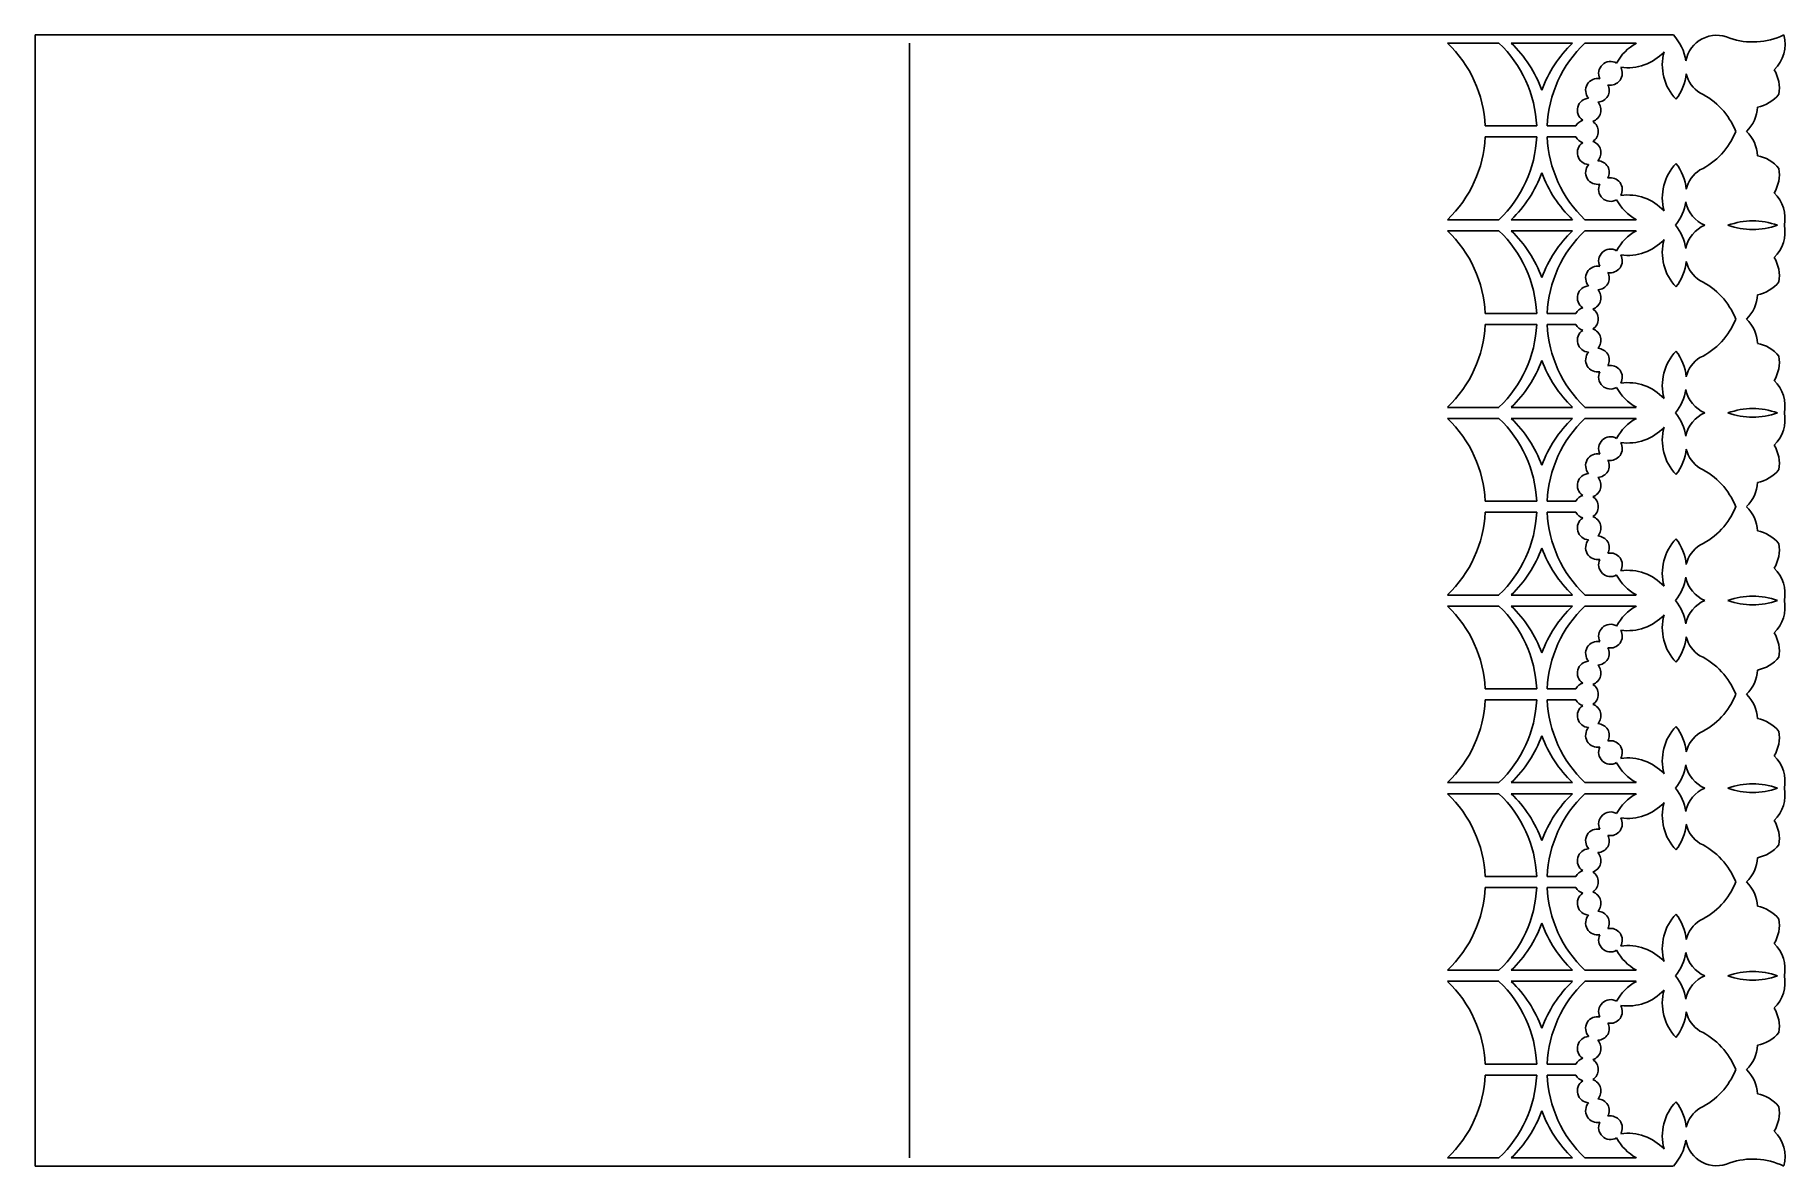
# Model space of a CAD drawing. Extents: x 25 to 241, y 33 to 173.
import ezdxf

# ---------------------------------------------------------------- set-up
doc = ezdxf.new("R2010")
doc.units = 0
doc.layers.get('0').update_dxf_attribs({"linetype": 'CONTINUOUS'})

msp = doc.modelspace()

# ---------------------------------------------------------------- linework, layer by layer
for p, q in [((227.56, 172.96), (25.28, 172.96)), ((25.28, 172.96), (25.28, 33.26)), ((133.23, 34.26), (133.23, 171.96)), ((199.66, 171.96), (206.02, 171.96)), ((207.53, 171.96), (215.11, 171.96)), ((222.98, 171.96), (216.63, 171.96)), ((204.33, 161.74), (210.69, 161.74)), ((204.33, 160.37), (210.69, 160.37)), ((215.52, 161.74), (211.96, 161.74)), ((215.52, 160.37), (211.96, 160.37)), ((199.66, 150.15), (206.02, 150.15)), ((207.53, 150.15), (215.11, 150.15)), ((222.98, 150.15), (216.63, 150.15)), ((199.66, 148.78), (206.02, 148.78)), ((207.53, 148.78), (215.11, 148.78)), ((222.98, 148.78), (216.63, 148.78)), ((204.33, 138.56), (210.69, 138.56)), ((215.52, 138.56), (211.96, 138.56)), ((204.33, 137.19), (210.69, 137.19)), ((215.52, 137.19), (211.96, 137.19)), ((199.66, 126.97), (206.02, 126.97)), ((199.66, 125.61), (206.02, 125.61)), ((207.53, 126.97), (215.11, 126.97)), ((207.53, 125.61), (215.11, 125.61)), ((222.98, 126.97), (216.63, 126.97)), ((222.98, 125.61), (216.63, 125.61)), ((204.33, 115.38), (210.69, 115.38)), ((215.52, 115.38), (211.96, 115.38)), ((204.33, 114.02), (210.69, 114.02)), ((215.52, 114.02), (211.96, 114.02)), ((199.66, 103.79), (206.02, 103.79)), ((207.53, 103.79), (215.11, 103.79)), ((222.98, 103.79), (216.63, 103.79)), ((199.66, 102.43), (206.02, 102.43)), ((207.53, 102.43), (215.11, 102.43)), ((222.98, 102.43), (216.63, 102.43)), ((204.33, 92.21), (210.69, 92.21)), ((204.33, 90.84), (210.69, 90.84)), ((215.52, 92.21), (211.96, 92.21)), ((215.52, 90.84), (211.96, 90.84)), ((199.66, 80.62), (206.02, 80.62)), ((207.53, 80.62), (215.11, 80.62)), ((222.98, 80.62), (216.63, 80.62)), ((199.66, 79.25), (206.02, 79.25)), ((207.53, 79.25), (215.11, 79.25)), ((222.98, 79.25), (216.63, 79.25)), ((204.33, 69.03), (210.69, 69.03)), ((204.33, 67.66), (210.69, 67.66)), ((215.52, 69.03), (211.96, 69.03)), ((215.52, 67.66), (211.96, 67.66)), ((199.66, 57.44), (206.02, 57.44)), ((207.53, 57.44), (215.11, 57.44)), ((222.98, 57.44), (216.63, 57.44)), ((199.66, 56.08), (206.02, 56.08)), ((207.53, 56.08), (215.11, 56.08)), ((222.98, 56.08), (216.63, 56.08)), ((204.33, 45.85), (210.69, 45.85)), ((215.52, 45.85), (211.96, 45.85)), ((204.33, 44.49), (210.69, 44.49)), ((215.52, 44.49), (211.96, 44.49)), ((25.28, 33.26), (227.55, 33.26)), ((199.66, 34.27), (206.02, 34.27)), ((207.53, 34.27), (215.11, 34.27)), ((222.98, 34.27), (216.63, 34.27))]:
    msp.add_line(p, q)
for centre, radius, start, end in [((223.05, 168.8), 6.13, 9.0645, 42.7386), ((232.89, 169.07), 3.85, 65.1556, 169.6409), ((237.35, 181.02), 8.92, 251.422, 295.383), ((237.01, 171.8), 4.33, 313.5937, 15.5998), ((189.31, 161.05), 15.03, 2.603, 46.4979), ((195.67, 161.05), 15.03, 2.603, 46.4979), ((197.18, 161.05), 15.03, 19.8795, 46.4979), ((225.46, 161.05), 15.03, 133.5021, 160.1205), ((226.98, 161.05), 15.03, 133.5021, 177.397), ((225.94, 166.58), 6.13, 118.816, 151.669), ((221.91, 175.04), 6.13, 262.0589, 317.1155), ((232.32, 169.25), 6.13, 164.7157, 223.6073), ((219.79, 168.23), 1.46, 59.4129, 207.4764), ((219.79, 168.23), 1.46, 257.5236, 29.8725), ((236.31, 166.38), 4.33, 350.0439, 31.715), ((218.18, 166.13), 1.46, 77.5236, 222.4764), ((218.18, 166.13), 1.46, 272.5236, 27.4764), ((223.05, 168.8), 6.13, 321.9346, 354.1298), ((232.89, 169.07), 3.85, 193.5535, 237.8638), ((217.16, 163.68), 1.46, 92.5236, 237.4764), ((217.16, 163.68), 1.46, 287.5236, 42.4764), ((226.95, 157.78), 8.92, 21.4785, 64.1302), ((237.17, 168.32), 4.33, 280.0636, 321.7347), ((216.82, 161.05), 1.46, 107.5236, 152.1819), ((216.82, 161.05), 1.46, 302.5236, 57.4764), ((233.6, 164.19), 4.33, 313.568, 358.1849), ((189.31, 161.05), 15.03, 313.5022, 357.397), ((195.67, 161.05), 15.03, 313.5022, 357.397), ((226.98, 161.05), 15.03, 182.603, 226.4978), ((216.82, 161.05), 1.46, 207.8181, 252.4764), ((226.95, 164.32), 8.92, 295.8698, 338.5215), ((233.6, 157.91), 4.33, 1.8151, 46.432), ((217.16, 158.42), 1.46, 122.5236, 267.4764), ((217.16, 158.42), 1.46, 317.5236, 72.4764), ((237.17, 153.79), 4.33, 38.2653, 79.9364), ((197.18, 161.05), 15.03, 313.5022, 340.1205), ((225.46, 161.05), 15.03, 199.8795, 226.4979), ((218.18, 155.97), 1.46, 137.5236, 282.4764), ((218.18, 155.97), 1.46, 332.5236, 87.4764), ((232.32, 152.86), 6.13, 136.3927, 195.2843), ((223.05, 153.31), 6.13, 5.8702, 38.0654), ((232.89, 153.03), 3.85, 122.1362, 166.4465), ((236.31, 155.72), 4.33, 328.285, 9.9561), ((219.79, 153.87), 1.46, 152.5236, 300.5875), ((219.79, 153.87), 1.46, 330.1276, 102.4764), ((237.01, 150.31), 4.33, 348.7654, 46.4063), ((225.94, 155.52), 6.13, 208.3309, 241.184), ((221.91, 147.07), 6.13, 42.8845, 97.9412), ((223.05, 153.31), 6.13, 321.2195, 350.9355), ((232.89, 153.03), 3.85, 190.3591, 247.9876), ((223.05, 145.62), 6.13, 9.0642, 38.7802), ((232.89, 145.9), 3.85, 112.0121, 169.6406), ((237.35, 141.08), 8.92, 69.9543, 110.046), ((237.35, 157.85), 8.92, 249.954, 290.0457), ((237.01, 148.62), 4.33, 313.5934, 11.2343), ((189.31, 137.88), 15.03, 2.603, 46.4978), ((195.67, 137.88), 15.03, 2.603, 46.4978), ((197.18, 137.88), 15.03, 19.8795, 46.4978), ((225.46, 137.88), 15.03, 133.5021, 160.1205), ((226.98, 137.88), 15.03, 133.5022, 177.397), ((225.94, 143.41), 6.13, 118.816, 151.6691), ((221.91, 151.86), 6.13, 262.0585, 317.1151), ((232.32, 146.07), 6.13, 164.7154, 223.6069), ((219.79, 145.06), 1.46, 59.4125, 207.4764), ((219.79, 145.06), 1.46, 257.5233, 29.872), ((223.05, 145.62), 6.13, 321.9343, 354.1295), ((232.89, 145.9), 3.85, 193.5532, 237.8635), ((236.31, 143.21), 4.33, 350.0436, 31.7146), ((218.18, 142.95), 1.46, 77.5236, 222.4764), ((218.18, 142.95), 1.46, 272.5233, 27.4761), ((226.95, 134.61), 8.92, 21.4782, 64.1299), ((217.16, 140.51), 1.46, 92.5236, 237.4764), ((217.16, 140.51), 1.46, 287.5233, 42.4761), ((233.6, 141.01), 4.33, 313.5677, 358.1846), ((237.17, 145.14), 4.33, 280.0633, 321.7344), ((216.82, 137.88), 1.46, 107.5236, 152.1819), ((216.82, 137.88), 1.46, 302.5233, 57.4761), ((189.31, 137.88), 15.03, 313.5021, 357.397), ((195.67, 137.88), 15.03, 313.5021, 357.397), ((226.98, 137.88), 15.03, 182.603, 226.4979), ((216.82, 137.88), 1.46, 207.8181, 252.4764), ((217.16, 135.25), 1.46, 122.5236, 267.4764), ((217.16, 135.25), 1.46, 317.5233, 72.4761), ((226.95, 141.14), 8.92, 295.8695, 338.5212), ((233.6, 134.74), 4.33, 1.8148, 46.4317), ((218.18, 132.8), 1.46, 332.5233, 87.4761), ((237.17, 130.61), 4.33, 38.265, 79.9361), ((197.18, 137.88), 15.03, 313.5021, 340.1205), ((225.46, 137.88), 15.03, 199.8795, 226.4979), ((218.18, 132.8), 1.46, 137.5236, 282.4764), ((219.79, 130.69), 1.46, 330.1272, 102.4761), ((232.32, 129.68), 6.13, 136.3924, 195.284), ((223.05, 130.13), 6.13, 5.8699, 38.065), ((232.89, 129.86), 3.85, 122.1359, 166.4462), ((236.31, 132.54), 4.33, 328.2847, 9.9558), ((219.79, 130.69), 1.46, 152.5236, 300.5871), ((221.91, 123.89), 6.13, 42.8842, 97.9408), ((237.01, 127.13), 4.33, 348.7681, 46.406), ((225.94, 132.35), 6.13, 208.331, 241.184), ((223.05, 130.13), 6.13, 321.2197, 350.9325), ((232.89, 129.86), 3.85, 190.3621, 247.9817), ((189.31, 114.7), 15.03, 2.603, 46.4978), ((195.67, 114.7), 15.03, 2.603, 46.4978), ((197.18, 114.7), 15.03, 19.8795, 46.4978), ((225.46, 114.7), 15.03, 133.5021, 160.1205), ((226.98, 114.7), 15.03, 133.5022, 177.397), ((225.94, 120.23), 6.13, 118.816, 151.6691), ((223.05, 122.45), 6.13, 9.0642, 38.7802), ((232.89, 122.72), 3.85, 112.0121, 169.6406), ((237.35, 117.9), 8.92, 69.9543, 110.046), ((237.35, 134.67), 8.92, 249.954, 290.0457), ((237.01, 125.44), 4.33, 313.5934, 11.2343), ((219.79, 121.88), 1.46, 59.4125, 207.4764), ((221.91, 128.69), 6.13, 262.0585, 317.1151), ((232.32, 122.89), 6.13, 164.7154, 223.6069), ((218.18, 119.78), 1.46, 77.5236, 222.4764), ((219.79, 121.88), 1.46, 257.5233, 29.872), ((223.05, 122.45), 6.13, 321.9343, 354.1295), ((232.89, 122.72), 3.85, 193.5532, 237.8635), ((236.31, 120.03), 4.33, 350.0436, 31.7146), ((218.18, 119.78), 1.46, 272.5233, 27.4761), ((226.95, 111.43), 8.92, 21.4782, 64.1299), ((237.17, 121.96), 4.33, 280.0633, 321.7344), ((217.16, 117.33), 1.46, 92.5236, 237.4764), ((217.16, 117.33), 1.46, 287.5233, 42.4761), ((233.6, 117.84), 4.33, 313.5677, 358.1846), ((216.82, 114.7), 1.46, 107.5236, 152.1819), ((216.82, 114.7), 1.46, 302.5233, 57.4761), ((226.95, 117.97), 8.92, 295.8695, 338.5212), ((233.6, 111.56), 4.33, 1.8148, 46.4317), ((189.31, 114.7), 15.03, 313.5021, 357.397), ((195.67, 114.7), 15.03, 313.5021, 357.397), ((226.98, 114.7), 15.03, 182.603, 226.4979), ((216.82, 114.7), 1.46, 207.8181, 252.4764), ((217.16, 112.07), 1.46, 122.5236, 267.4764), ((217.16, 112.07), 1.46, 317.5233, 72.4761), ((218.18, 109.62), 1.46, 137.5236, 282.4764), ((218.18, 109.62), 1.46, 332.5233, 87.4761), ((232.32, 106.5), 6.13, 136.3924, 195.284), ((223.05, 106.95), 6.13, 5.8699, 38.065), ((237.17, 107.44), 4.33, 38.265, 79.9361), ((197.18, 114.7), 15.03, 313.5021, 340.1205), ((225.46, 114.7), 15.03, 199.8795, 226.4979), ((219.79, 107.52), 1.46, 152.5236, 300.5871), ((219.79, 107.52), 1.46, 330.1272, 102.4761), ((232.89, 106.68), 3.85, 122.1359, 166.4462), ((236.31, 109.37), 4.33, 328.2847, 9.9558), ((225.94, 109.17), 6.13, 208.331, 241.184), ((221.91, 100.71), 6.13, 42.8842, 97.9408), ((223.05, 106.95), 6.13, 321.2197, 350.9325), ((232.89, 106.68), 3.85, 190.3621, 247.9817), ((237.01, 103.96), 4.33, 348.7681, 46.406), ((189.31, 91.52), 15.03, 2.603, 46.4978), ((195.67, 91.52), 15.03, 2.603, 46.4978), ((197.18, 91.52), 15.03, 19.8795, 46.4978), ((225.46, 91.52), 15.03, 133.5021, 160.1205), ((226.98, 91.52), 15.03, 133.5022, 177.397), ((225.94, 97.05), 6.13, 118.816, 151.6691), ((223.05, 99.27), 6.13, 9.0642, 38.7802), ((232.89, 99.54), 3.85, 112.0121, 169.6406), ((237.35, 94.73), 8.92, 69.9543, 110.046), ((237.35, 111.5), 8.92, 249.954, 290.0457), ((237.01, 102.27), 4.33, 313.5934, 11.2343), ((219.79, 98.71), 1.46, 59.4125, 207.4764), ((219.79, 98.71), 1.46, 257.5233, 29.872), ((221.91, 105.51), 6.13, 262.0585, 317.1151), ((232.32, 99.72), 6.13, 164.7154, 223.6069), ((218.18, 96.6), 1.46, 77.5236, 222.4764), ((218.18, 96.6), 1.46, 272.5233, 27.4761), ((223.05, 99.27), 6.13, 321.9343, 354.1295), ((232.89, 99.54), 3.85, 193.5532, 237.8635), ((236.31, 96.85), 4.33, 350.0436, 31.7146), ((217.16, 94.15), 1.46, 92.5236, 237.4764), ((217.16, 94.15), 1.46, 287.5233, 42.4761), ((226.95, 88.26), 8.92, 21.4782, 64.1299), ((237.17, 98.79), 4.33, 280.0633, 321.7344), ((216.82, 91.52), 1.46, 107.5236, 152.1819), ((233.6, 94.66), 4.33, 313.5677, 358.1846), ((189.31, 91.52), 15.03, 313.5021, 357.397), ((195.67, 91.52), 15.03, 313.5021, 357.397), ((226.98, 91.52), 15.03, 182.603, 226.4979), ((216.82, 91.52), 1.46, 207.8181, 252.4764), ((216.82, 91.52), 1.46, 302.5233, 57.4761), ((226.95, 94.79), 8.92, 295.8695, 338.5212), ((233.6, 88.39), 4.33, 1.8148, 46.4317), ((217.16, 88.89), 1.46, 122.5236, 267.4764), ((217.16, 88.89), 1.46, 317.5233, 72.4761), ((218.18, 86.44), 1.46, 137.5236, 282.4764), ((218.18, 86.44), 1.46, 332.5233, 87.4761), ((232.32, 83.33), 6.13, 136.3924, 195.284), ((223.05, 83.78), 6.13, 5.8699, 38.065), ((232.89, 83.5), 3.85, 122.1359, 166.4462), ((237.17, 84.26), 4.33, 38.265, 79.9361), ((236.31, 86.19), 4.33, 328.2847, 9.9558), ((197.18, 91.52), 15.03, 313.5021, 340.1205), ((225.46, 91.52), 15.03, 199.8795, 226.4979), ((219.79, 84.34), 1.46, 152.5236, 300.5871), ((219.79, 84.34), 1.46, 330.1272, 102.4761), ((225.94, 85.99), 6.13, 208.331, 241.184), ((221.91, 77.54), 6.13, 42.8842, 97.9408), ((223.05, 83.78), 6.13, 321.2197, 350.9325), ((232.89, 83.5), 3.85, 190.3621, 247.9817), ((237.01, 80.78), 4.33, 348.7681, 46.406), ((237.35, 71.55), 8.92, 69.9543, 110.046), ((189.31, 68.35), 15.03, 2.603, 46.4978), ((195.67, 68.35), 15.03, 2.603, 46.4978), ((197.18, 68.35), 15.03, 19.8795, 46.4978), ((225.46, 68.35), 15.03, 133.5021, 160.1205), ((226.98, 68.35), 15.03, 133.5022, 177.397), ((225.94, 73.88), 6.13, 118.816, 151.6691), ((221.91, 82.33), 6.13, 262.0585, 317.1151), ((232.32, 76.54), 6.13, 164.7154, 223.6069), ((223.05, 76.09), 6.13, 9.0642, 38.7802), ((232.89, 76.37), 3.85, 112.0121, 169.6406), ((237.35, 88.32), 8.92, 249.954, 290.0457), ((237.01, 79.09), 4.33, 313.5934, 11.2343), ((219.79, 75.53), 1.46, 59.4125, 207.4764), ((219.79, 75.53), 1.46, 257.5233, 29.872), ((236.31, 73.68), 4.33, 350.0436, 31.7146), ((218.18, 73.43), 1.46, 77.5236, 222.4764), ((218.18, 73.43), 1.46, 272.5233, 27.4761), ((223.05, 76.09), 6.13, 321.9343, 354.1295), ((232.89, 76.37), 3.85, 193.5532, 237.8635), ((217.16, 70.98), 1.46, 92.5236, 237.4764), ((217.16, 70.98), 1.46, 287.5233, 42.4761), ((226.95, 65.08), 8.92, 21.4782, 64.1299), ((233.6, 71.48), 4.33, 313.5677, 358.1846), ((237.17, 75.61), 4.33, 280.0633, 321.7344), ((216.82, 68.35), 1.46, 107.5236, 152.1819), ((216.82, 68.35), 1.46, 302.5233, 57.4761), ((189.31, 68.35), 15.03, 313.5021, 357.397), ((195.67, 68.35), 15.03, 313.5021, 357.397), ((226.98, 68.35), 15.03, 182.603, 226.4979), ((216.82, 68.35), 1.46, 207.8181, 252.4764), ((217.16, 65.72), 1.46, 317.5233, 72.4761), ((226.95, 71.61), 8.92, 295.8695, 338.5212), ((233.6, 65.21), 4.33, 1.8148, 46.4317), ((217.16, 65.72), 1.46, 122.5236, 267.4764), ((237.17, 61.08), 4.33, 38.265, 79.9361), ((197.18, 68.35), 15.03, 313.5021, 340.1205), ((225.46, 68.35), 15.03, 199.8795, 226.4979), ((218.18, 63.27), 1.46, 137.5236, 282.4764), ((218.18, 63.27), 1.46, 332.5233, 87.4761), ((232.32, 60.15), 6.13, 136.3924, 195.284), ((223.05, 60.6), 6.13, 5.8699, 38.065), ((232.89, 60.33), 3.85, 122.1359, 166.4462), ((236.31, 63.02), 4.33, 328.2847, 9.9558), ((219.79, 61.16), 1.46, 152.5236, 300.5871), ((219.79, 61.16), 1.46, 330.1272, 102.4761), ((237.01, 57.6), 4.33, 348.7681, 46.406), ((225.94, 62.82), 6.13, 208.331, 241.184), ((221.91, 54.36), 6.13, 42.8842, 97.9408), ((223.05, 60.6), 6.13, 321.2197, 350.9325), ((232.89, 60.33), 3.85, 190.3621, 247.9817), ((223.05, 52.92), 6.13, 9.0642, 38.7802), ((232.89, 53.19), 3.85, 112.0121, 169.6406), ((237.35, 48.38), 8.92, 69.9543, 110.046), ((237.35, 65.14), 8.92, 249.954, 290.0457), ((237.01, 55.92), 4.33, 313.5934, 11.2343), ((189.31, 45.17), 15.03, 2.603, 46.4978), ((195.67, 45.17), 15.03, 2.603, 46.4978), ((197.18, 45.17), 15.03, 19.8795, 46.4978), ((225.46, 45.17), 15.03, 133.5021, 160.1205), ((226.98, 45.17), 15.03, 133.5022, 177.397), ((225.94, 50.7), 6.13, 118.816, 151.6691), ((221.91, 59.16), 6.13, 262.0585, 317.1151), ((232.32, 53.37), 6.13, 164.7154, 223.6069), ((219.79, 52.35), 1.46, 59.4125, 207.4764), ((219.79, 52.35), 1.46, 257.5233, 29.872), ((223.05, 52.92), 6.13, 321.9343, 354.1295), ((232.89, 53.19), 3.85, 193.5532, 237.8635), ((236.31, 50.5), 4.33, 350.0436, 31.7146), ((218.18, 50.25), 1.46, 77.5236, 222.4764), ((218.18, 50.25), 1.46, 272.5233, 27.4761), ((226.95, 41.9), 8.92, 21.4782, 64.1299), ((237.17, 52.44), 4.33, 280.0633, 321.7344), ((217.16, 47.8), 1.46, 92.5236, 237.4764), ((217.16, 47.8), 1.46, 287.5233, 42.4761), ((233.6, 48.31), 4.33, 313.5677, 358.1846), ((216.82, 45.17), 1.46, 107.5236, 152.1819), ((216.82, 45.17), 1.46, 302.5233, 57.4761), ((189.31, 45.17), 15.03, 313.5021, 357.397), ((195.67, 45.17), 15.03, 313.5021, 357.397), ((226.98, 45.17), 15.03, 182.603, 226.4979), ((216.82, 45.17), 1.46, 207.8181, 252.4764), ((217.16, 42.54), 1.46, 122.5236, 267.4764), ((217.16, 42.54), 1.46, 317.5233, 72.4761), ((226.95, 48.44), 8.92, 295.8695, 338.5212), ((233.6, 42.03), 4.33, 1.8148, 46.4317), ((218.18, 40.09), 1.46, 137.5236, 282.4764), ((218.18, 40.09), 1.46, 332.5233, 87.4761), ((232.32, 36.98), 6.13, 136.3924, 195.284), ((223.05, 37.42), 6.13, 5.8699, 38.065), ((237.17, 37.91), 4.33, 38.265, 79.9361), ((197.18, 45.17), 15.03, 313.5021, 340.1205), ((225.46, 45.17), 15.03, 199.8795, 226.4979), ((219.79, 37.99), 1.46, 330.1272, 102.4761), ((232.89, 37.15), 3.85, 122.1359, 166.4462), ((236.31, 39.84), 4.33, 328.2847, 9.9558), ((219.79, 37.99), 1.46, 152.5236, 300.5871), ((221.91, 31.18), 6.13, 42.8842, 97.9408), ((237.01, 34.43), 4.33, 344.4002, 46.4063), ((225.94, 39.64), 6.13, 208.331, 241.184), ((223.05, 37.42), 6.13, 317.2609, 350.9355), ((232.89, 37.15), 3.85, 190.3591, 294.8444), ((237.35, 25.2), 8.92, 64.617, 108.578)]:
    msp.add_arc(centre, radius, start, end)

doc.saveas('drawing.dxf')
